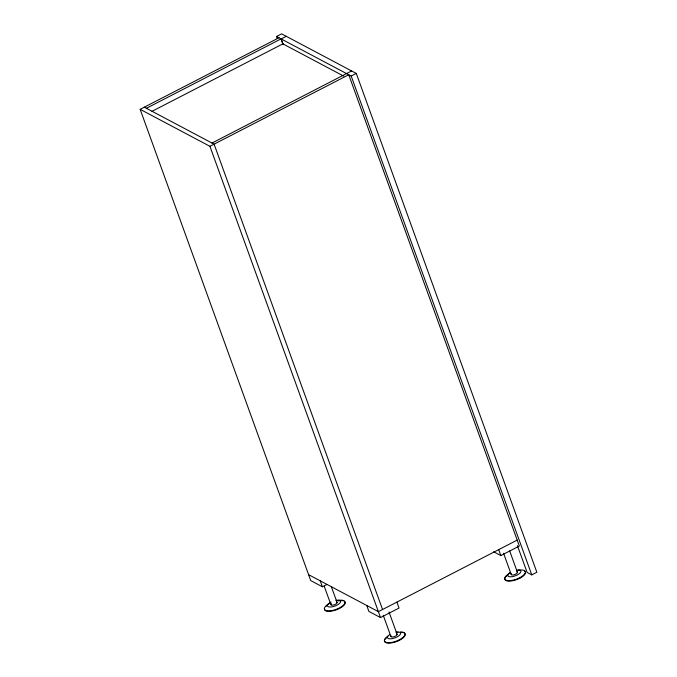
<?xml version="1.0" encoding="UTF-8"?>
<svg xmlns="http://www.w3.org/2000/svg" width="677" height="677" viewBox="0 0 677 677"><rect width="100%" height="100%" fill="white"/><g stroke="black" fill="none" stroke-linecap="round" stroke-linejoin="round"><path stroke-width="1.02" d="M277.24 38.462L276.521 36.473L281.607 33.85L356.28 73.412L536.853 572.251L531.767 574.883L527.112 572.412L517.397 545.586M327.008 584.386L322.379 586.773L310.751 580.612L140.147 109.327L278.966 37.768M146.401 108.295L281.057 38.877L282.859 43.853L343.84 76.179M286.261 36.313L281.175 38.936L283.24 44.64M151.953 111.35L282.859 43.87M212.003 143.05L351.625 70.95M140.147 109.327L209.929 146.308L348.748 74.749L519.344 546.026L500.836 555.572L493.685 551.78M276.521 36.473L351.185 76.044L356.28 73.412M517.194 540.094L378.384 611.653L308.602 574.671M366.748 605.492L368.897 611.424L380.533 617.593L399.041 608.048L396.891 602.107M516.695 571.828L517.135 571.98A3.275 1.236 -19.9 0 1 516.009 573.978A3.275 1.236 -19.9 0 1 511.956 574.959L511.516 574.807A3.275 1.236 -19.9 0 1 511.397 573.842M336.367 602.048L336.808 602.2A3.275 1.236 -19.9 0 1 335.682 604.189A3.275 1.236 -19.9 0 1 331.628 605.179L331.197 605.026A3.275 1.236 -19.9 0 1 331.451 603.647M396.383 633.841L396.824 633.994A3.275 1.236 -19.9 0 1 395.698 635.991A3.275 1.236 -19.9 0 1 391.644 636.972L391.204 636.82A3.275 1.236 -19.9 0 1 391.086 635.864M144.311 107.178L214.093 144.159L382.547 609.503M351.185 76.044L531.767 574.883M519.665 577.777L519.834 578.234M509.671 550.917L517.38 572.226M503.553 553.253L511.262 574.553M498.687 549.631L500.836 555.572M399.362 639.79L399.523 640.247M389.013 611.974L397.069 634.247M383.241 615.266L390.959 636.575M209.929 146.308L380.533 617.593M331.451 586.951L337.061 602.445M324.283 586.375L330.943 604.773M320.229 580.841L322.379 586.773M336.19 600.77A10.917 4.121 -19.9 0 1 343.958 604.654A10.917 4.121 -19.9 0 1 327.372 610.832A10.917 4.121 -19.9 0 1 330.046 603.063M344.119 601.218A10.917 4.121 -19.9 0 1 336.96 609.605A10.917 4.121 -19.9 0 1 324.52 608.885M326.204 606.237A10.917 4.121 -19.9 0 1 327.329 605.297M338.119 600.871A10.917 4.121 -19.9 0 1 342.596 600.736M336.088 600.338A6.982 2.64 -19.9 0 1 339.541 603.452A6.982 2.64 -19.9 0 1 329.056 606.964A6.982 2.64 -19.9 0 1 331.028 602.031M400.395 631.963A10.917 4.121 -19.9 0 1 402.84 637.548A10.917 4.121 -19.9 0 1 387.599 642.651A10.917 4.121 -19.9 0 1 387.819 636.177M396.206 632.572A10.917 4.121 -19.9 0 1 397.966 632.208M404.127 633.012A10.917 4.121 -19.9 0 1 396.976 641.398A10.917 4.121 -19.9 0 1 384.536 640.687M385.044 639.418A10.917 4.121 -19.9 0 1 387.337 637.099M400.564 632.42A10.917 4.121 -19.9 0 1 402.612 632.538M396.096 632.14A6.982 2.64 -19.9 0 1 399.853 634.95A6.982 2.64 -19.9 0 1 389.91 638.843A6.982 2.64 -19.9 0 1 389.605 634.679M518.269 570.195A10.917 4.121 -19.9 0 1 523.676 575.061A10.917 4.121 -19.9 0 1 507.285 580.553A10.917 4.121 -19.9 0 1 510.365 572.844M524.438 570.999A10.917 4.121 -19.9 0 1 520.621 577.811A10.917 4.121 -19.9 0 1 506.878 580.891A10.917 4.121 -19.9 0 1 508.292 574.621M516.407 570.119A6.982 2.64 -19.9 0 1 520.156 572.937A6.982 2.64 -19.9 0 1 510.213 576.821A6.982 2.64 -19.9 0 1 509.916 572.657"/></g></svg>
